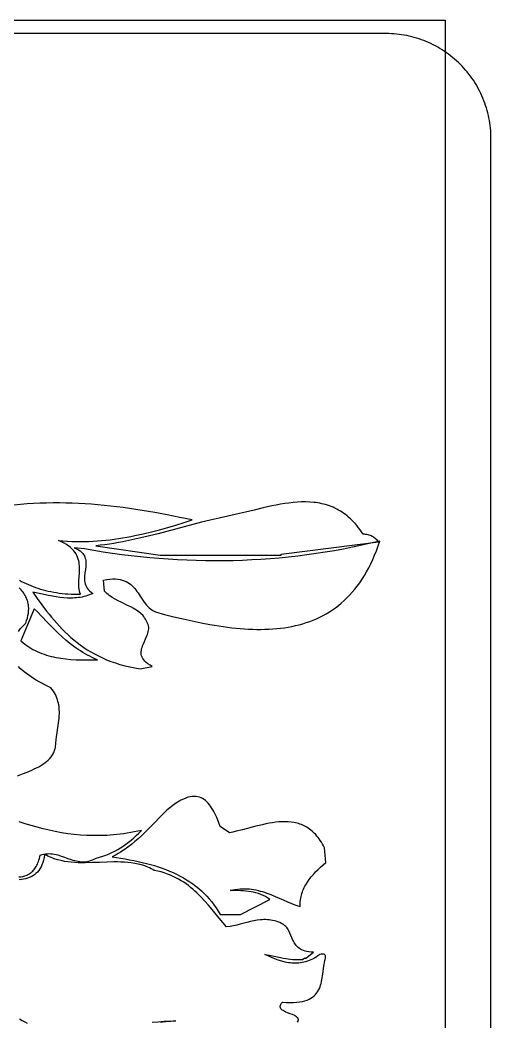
# Model space of a CAD drawing. Header units: metres. Extents: x 0 to 50, y 0 to 50.4.
# Drawn here: x 36.52 to 50, y 21.72 to 50.39 of the extents above; entities that cross this region are included whole.
import ezdxf

# ---------------------------------------------------------------- set-up
doc = ezdxf.new("R2010")
doc.units = ezdxf.units.M

msp = doc.modelspace()

# ---------------------------------------------------------------- linework, layer by layer
for points in [[(29.376283, 50.388209), (48.687332, 50.388209), (48.687332, 0.740119)], [(50, 3), (50, 47), (50, 47), (49.999076, 47.074492), (49.996313, 47.148761), (49.991723, 47.222779), (49.98532, 47.296513), (49.977116, 47.369934), (49.967123, 47.443009), (49.955354, 47.51571), (49.941823, 47.588004), (49.926542, 47.659861), (49.909523, 47.731251), (49.89078, 47.802143), (49.870324, 47.872505), (49.84817, 47.942308), (49.824329, 48.01152), (49.798814, 48.080111), (49.771639, 48.14805), (49.742815, 48.215307), (49.712355, 48.281849), (49.680273, 48.347648), (49.64658, 48.412671), (49.611291, 48.476889), (49.574416, 48.540271), (49.53597, 48.602785), (49.495965, 48.664402), (49.454413, 48.725089), (49.411328, 48.784818), (49.366721, 48.843556), (49.320606, 48.901274), (49.272996, 48.957939), (49.223903, 49.013523), (49.173341, 49.067994), (49.12132, 49.12132), (49.12132, 49.12132), (49.067994, 49.173341), (49.013523, 49.223903), (48.957939, 49.272996), (48.901274, 49.320606), (48.843556, 49.366721), (48.784818, 49.411328), (48.725089, 49.454413), (48.664402, 49.495965), (48.602785, 49.53597), (48.540271, 49.574416), (48.476889, 49.611291), (48.412671, 49.64658), (48.347648, 49.680273), (48.281849, 49.712355), (48.215307, 49.742815), (48.14805, 49.771639), (48.080111, 49.798814), (48.01152, 49.824329), (47.942308, 49.84817), (47.872505, 49.870324), (47.802143, 49.89078), (47.731251, 49.909523), (47.659861, 49.926542), (47.588004, 49.941823), (47.51571, 49.955354), (47.443009, 49.967123), (47.369934, 49.977116), (47.296513, 49.98532), (47.222779, 49.991723), (47.148761, 49.996313), (47.074492, 49.999076), (47, 50), (3, 50)], [(36.498314, 34.354909), (36.561272, 34.321721), (36.625249, 34.289805), (36.690269, 34.259186), (36.756354, 34.229887), (36.823526, 34.201932), (36.891807, 34.175346), (36.961222, 34.150151), (37.031791, 34.126372), (37.103538, 34.104034), (37.176486, 34.083159), (37.250656, 34.063772), (37.326071, 34.045897), (37.402755, 34.029558), (37.480729, 34.014778), (37.560016, 34.001582), (37.640638, 33.989994), (37.722619, 33.980037), (37.805981, 33.971736), (37.890746, 33.965115), (37.976937, 33.960197), (38.064576, 33.957006), (38.153687, 33.955567), (38.244291, 33.955903), (38.244291, 33.955903), (38.229331, 34.003202), (38.217945, 34.051248), (38.209747, 34.099969), (38.20435, 34.149298), (38.201368, 34.199163), (38.200415, 34.249497), (38.203046, 34.351287), (38.215647, 34.557415), (38.219432, 34.66064), (38.219343, 34.712049), (38.217418, 34.763229), (38.21327, 34.814111), (38.206513, 34.864625), (38.196761, 34.914702), (38.183627, 34.964272), (38.166724, 35.013266), (38.145667, 35.061613), (38.120068, 35.109245), (38.089542, 35.156092), (38.053701, 35.202083), (38.012159, 35.24715), (37.964531, 35.291223), (37.910429, 35.334232), (37.849467, 35.376108), (37.781258, 35.41678), (37.705416, 35.456181), (37.621555, 35.494239), (37.621555, 35.494239), (37.747072, 35.482578), (37.872, 35.473601), (37.99636, 35.467232), (38.120173, 35.463397), (38.243461, 35.46202), (38.366244, 35.463027), (38.488543, 35.466343), (38.610378, 35.471892), (38.731772, 35.479601), (38.852745, 35.489393), (38.973317, 35.501195), (39.09351, 35.514931), (39.213345, 35.530526), (39.332843, 35.547906), (39.452024, 35.566995), (39.570909, 35.587719), (39.689521, 35.610003), (39.807878, 35.633771), (40.043916, 35.685463), (40.279191, 35.742195), (40.513871, 35.803368), (40.748123, 35.868383), (40.982114, 35.936641), (41.216012, 36.007542), (41.449985, 36.080488), (41.449985, 36.080488), (41.092258, 36.156404), (40.733878, 36.22804), (40.374741, 36.29472), (40.194858, 36.32599), (40.014746, 36.355766), (39.834394, 36.383965), (39.653789, 36.410503), (39.472917, 36.435293), (39.291767, 36.458252), (39.110324, 36.479295), (38.928576, 36.498338), (38.74651, 36.515295), (38.564114, 36.530083), (38.381373, 36.542617), (38.198277, 36.552811), (38.014811, 36.560583), (37.830962, 36.565846), (37.646719, 36.568516), (37.462067, 36.568509), (37.276995, 36.565741), (37.091489, 36.560125), (36.905536, 36.551579), (36.719123, 36.540017), (36.532238, 36.525355), (36.344867, 36.507508)], [(38.684702, 35.340658), (40.534211, 35.072338), (43.99325, 35.072338), (43.998173, 35.098188), (46.783257, 35.456084), (46.783257, 35.456084), (46.741672, 35.500609), (46.697375, 35.541406), (46.674008, 35.560228), (46.649721, 35.577902), (46.624434, 35.594359), (46.598066, 35.609525), (46.570536, 35.62333), (46.541763, 35.635701), (46.511668, 35.646568), (46.480169, 35.655858), (46.447185, 35.663499), (46.412636, 35.669422), (46.376442, 35.673552), (46.338522, 35.67582), (46.338522, 35.67582), (46.296424, 35.739449), (46.253604, 35.800353), (46.210075, 35.858577), (46.16585, 35.914172), (46.12094, 35.967183), (46.07536, 36.017659), (46.029122, 36.065648), (45.982237, 36.111197), (45.93472, 36.154354), (45.886583, 36.195168), (45.837839, 36.233686), (45.7885, 36.269955), (45.738579, 36.304024), (45.688088, 36.33594), (45.637042, 36.365751), (45.585451, 36.393505), (45.53333, 36.419249), (45.480691, 36.443032), (45.427546, 36.464902), (45.373908, 36.484905), (45.31979, 36.503091), (45.265205, 36.519506), (45.210166, 36.534198), (45.154685, 36.547216), (45.098774, 36.558607), (45.042447, 36.568418), (44.985717, 36.576699), (44.928596, 36.583495), (44.813232, 36.592829), (44.696458, 36.596803), (44.578375, 36.595798), (44.459085, 36.590197), (44.33869, 36.580383), (44.217292, 36.566738), (44.094993, 36.549644), (43.971895, 36.529484), (43.848099, 36.506639), (43.723708, 36.481494), (43.598823, 36.454429), (43.473547, 36.425827), (43.222227, 36.365542), (42.970562, 36.303699), (42.719369, 36.243356), (42.719369, 36.243356), (42.465912, 36.19246), (42.21419, 36.136877), (41.963868, 36.077453), (41.714611, 36.015036), (41.466084, 35.95047), (41.217952, 35.884605), (40.721535, 35.752357), (40.47258, 35.687669), (40.22268, 35.625066), (39.971502, 35.565396), (39.71871, 35.509504), (39.463968, 35.458238), (39.335762, 35.434604), (39.206943, 35.412444), (39.07747, 35.391863), (38.947299, 35.372968), (38.816391, 35.355864), (38.684702, 35.340658)], [(46.819728, 35.476896), (46.819728, 35.476896), (46.559804, 35.414694), (46.299492, 35.35616), (46.038803, 35.30128), (45.777747, 35.250047), (45.516334, 35.202449), (45.254575, 35.158476), (44.99248, 35.118118), (44.730059, 35.081364), (44.467324, 35.048204), (44.204283, 35.018629), (43.940948, 34.992627), (43.677329, 34.970188), (43.413435, 34.951302), (43.149279, 34.93596), (42.88487, 34.924149), (42.620218, 34.915861), (42.355333, 34.911085), (42.090227, 34.909811), (41.824909, 34.912028), (41.55939, 34.917726), (41.29368, 34.926896), (41.02779, 34.939525), (40.761729, 34.955605), (40.495509, 34.975125), (40.229139, 34.998075), (39.962631, 35.024444), (39.695993, 35.054222), (39.429238, 35.087399), (39.162374, 35.123965), (38.895413, 35.163909), (38.628365, 35.207221), (38.36124, 35.253891), (38.07204, 35.282999), (38.07204, 35.282999), (38.135578, 35.255473), (38.190804, 35.22587), (38.238247, 35.194312), (38.278435, 35.160923), (38.311898, 35.125823), (38.339164, 35.089136), (38.360763, 35.050984), (38.377223, 35.011488), (38.389073, 34.970771), (38.396842, 34.928955), (38.401059, 34.886163), (38.402253, 34.842517), (38.400952, 34.798139), (38.397686, 34.75315), (38.387374, 34.661834), (38.375546, 34.569544), (38.366435, 34.477261), (38.364221, 34.431426), (38.364272, 34.38596), (38.367118, 34.340984), (38.373287, 34.296621), (38.383309, 34.252993), (38.397712, 34.210221), (38.417026, 34.168429), (38.441778, 34.127738), (38.472499, 34.088272), (38.509717, 34.050151), (38.55396, 34.013498), (38.605758, 33.978435), (38.605758, 33.978435), (38.553862, 33.955791), (38.501968, 33.935506), (38.450062, 33.9175), (38.398132, 33.90169), (38.346167, 33.887994), (38.294152, 33.876331), (38.242076, 33.866617), (38.189927, 33.858771), (38.137691, 33.852711), (38.085356, 33.848355), (38.032909, 33.84562), (37.980339, 33.844426), (37.874776, 33.846327), (37.768567, 33.853402), (37.661612, 33.864995), (37.553809, 33.88045), (37.44506, 33.899108), (37.335263, 33.920315), (37.112126, 33.967747), (36.883597, 34.017493), (36.883597, 34.017493), (37.012675, 33.83383), (37.144411, 33.651708), (37.280031, 33.472123), (37.349679, 33.383592), (37.420759, 33.296069), (37.493422, 33.209677), (37.567822, 33.124541), (37.644112, 33.040786), (37.722445, 32.958536), (37.802975, 32.877915), (37.885854, 32.799048), (37.971237, 32.722059), (38.059276, 32.647072), (38.150124, 32.574213), (38.243934, 32.503605), (38.34086, 32.435373), (38.441056, 32.369641), (38.544673, 32.306534), (38.651866, 32.246176), (38.762788, 32.188691), (38.877591, 32.134204), (38.996429, 32.082839), (39.119456, 32.034721), (39.246824, 31.989975), (39.378687, 31.948723), (39.515198, 31.911092), (39.656509, 31.877205), (39.802776, 31.847187), (39.954149, 31.821162), (40.305201, 31.891064), (40.305201, 31.891064), (40.238497, 31.926908), (40.180852, 31.963336), (40.131759, 32.000316), (40.090709, 32.037814), (40.057197, 32.075799), (40.030716, 32.114237), (40.010757, 32.153096), (39.996814, 32.192343), (39.98838, 32.231944), (39.984948, 32.271868), (39.986011, 32.312081), (39.991061, 32.352551), (39.999592, 32.393245), (40.011096, 32.43413), (40.025067, 32.475173), (40.040996, 32.516342), (40.076705, 32.598926), (40.114165, 32.681618), (40.149321, 32.764158), (40.164766, 32.805288), (40.178114, 32.846282), (40.188858, 32.887106), (40.196489, 32.927729), (40.200502, 32.968116), (40.200389, 33.008235), (40.195643, 33.048054), (40.185757, 33.08754), (40.170223, 33.12666), (40.148536, 33.165381), (40.148536, 33.165381), (40.13019, 33.207241), (40.10894, 33.246823), (40.084952, 33.284263), (40.058389, 33.319696), (40.029414, 33.353257), (39.998191, 33.385084), (39.964885, 33.41531), (39.929658, 33.444072), (39.892675, 33.471505), (39.8541, 33.497744), (39.814096, 33.522926), (39.772827, 33.547185), (39.68715, 33.59348), (39.59838, 33.637712), (39.416798, 33.724327), (39.326609, 33.768879), (39.238567, 33.815707), (39.153984, 33.865895), (39.113398, 33.892587), (39.074169, 33.920527), (39.036459, 33.949848), (39.000433, 33.980688), (38.966254, 34.013181), (38.934087, 34.047462), (38.902919, 34.358515), (38.902919, 34.358515), (38.998416, 34.375876), (39.087358, 34.387097), (39.170084, 34.392498), (39.246933, 34.392397), (39.318246, 34.387114), (39.384362, 34.376969), (39.445621, 34.36228), (39.502362, 34.343368), (39.554926, 34.320551), (39.603652, 34.294149), (39.648879, 34.264482), (39.690948, 34.231868), (39.730197, 34.196627), (39.766968, 34.159078), (39.801599, 34.119541), (39.834431, 34.078335), (39.865802, 34.03578), (39.896053, 33.992194), (39.954553, 33.903209), (40.012648, 33.813935), (40.073055, 33.726927), (40.104976, 33.685072), (40.138494, 33.64474), (40.173949, 33.606253), (40.21168, 33.569929), (40.252029, 33.536088), (40.295333, 33.505049), (40.341933, 33.477131), (40.392169, 33.452654), (40.392169, 33.452654), (40.657836, 33.380777), (40.921786, 33.312726), (41.183772, 33.248992), (41.443549, 33.190061), (41.700869, 33.136425), (41.955487, 33.088572), (42.081706, 33.066967), (42.207157, 33.046991), (42.331808, 33.028706), (42.45563, 33.012172), (42.578592, 32.997451), (42.700663, 32.984604), (42.821811, 32.973691), (42.942006, 32.964775), (43.061218, 32.957916), (43.179416, 32.953176), (43.296568, 32.950615), (43.412644, 32.950295), (43.527613, 32.952277), (43.641445, 32.956622), (43.754108, 32.963391), (43.865572, 32.972645), (43.975806, 32.984446), (44.084779, 32.998854), (44.19246, 33.015932), (44.298819, 33.035739), (44.403825, 33.058337), (44.507447, 33.083787), (44.609653, 33.112151), (44.710414, 33.14349), (44.809699, 33.177864), (44.907476, 33.215335), (45.003715, 33.255964), (45.098386, 33.299812), (45.191456, 33.34694), (45.282897, 33.39741), (45.372676, 33.451282), (45.460762, 33.508618), (45.547126, 33.569479), (45.631737, 33.633926), (45.714562, 33.702021), (45.795573, 33.773823), (45.874737, 33.849395), (45.952025, 33.928798), (46.027405, 34.012092), (46.100846, 34.09934), (46.172318, 34.190601), (46.24179, 34.285938), (46.309231, 34.385411), (46.374611, 34.489082), (46.437897, 34.597011), (46.499061, 34.70926), (46.55807, 34.82589), (46.614895, 34.946962), (46.669504, 35.072538), (46.721866, 35.202678), (46.771951, 35.337443), (46.819728, 35.476896)], [(36.472833, 32.89402), (36.533732, 32.971296), (36.60319, 33.050562), (36.681436, 33.131872), (36.681436, 33.131872), (36.706747, 33.20251), (36.72796, 33.272824), (36.744772, 33.342775), (36.756881, 33.412324), (36.763986, 33.481435), (36.765783, 33.550068), (36.761972, 33.618187), (36.757869, 33.652041), (36.752251, 33.685752), (36.745079, 33.719315), (36.736317, 33.752726), (36.725926, 33.78598), (36.713868, 33.819071), (36.700106, 33.851996), (36.684603, 33.884749), (36.667319, 33.917326), (36.648219, 33.949722), (36.627263, 33.981932), (36.604414, 34.013952), (36.579635, 34.045776), (36.552887, 34.077401), (36.524133, 34.10882), (36.493335, 34.14003)], [(36.926332, 33.538607), (36.541922, 32.625392), (36.541922, 32.625392), (36.596732, 32.577002), (36.652729, 32.531464), (36.709883, 32.488692), (36.768164, 32.448605), (36.827542, 32.411119), (36.887986, 32.37615), (36.949467, 32.343615), (37.011955, 32.313432), (37.075419, 32.285517), (37.139829, 32.259787), (37.205156, 32.236158), (37.271368, 32.214548), (37.338437, 32.194873), (37.406332, 32.17705), (37.475022, 32.160996), (37.544479, 32.146627), (37.614671, 32.133861), (37.685569, 32.122613), (37.829361, 32.104344), (37.975616, 32.091152), (38.12409, 32.082373), (38.274546, 32.07734), (38.42674, 32.075388), (38.580434, 32.075852), (38.735386, 32.078066), (38.735386, 32.078066), (38.660181, 32.110471), (38.586921, 32.144315), (38.515532, 32.179539), (38.44594, 32.216086), (38.378071, 32.253896), (38.311851, 32.292912), (38.247206, 32.333074), (38.184062, 32.374324), (38.122344, 32.416604), (38.06198, 32.459855), (37.945012, 32.549035), (37.832567, 32.641398), (37.724052, 32.736474), (37.618875, 32.833796), (37.516443, 32.932896), (37.416165, 33.033305), (37.317446, 33.134555), (37.122322, 33.337707), (37.024731, 33.438673), (36.926332, 33.538607)], [(36.448957, 28.756145), (36.585938, 28.812264), (36.723688, 28.867793), (36.859459, 28.924856), (36.925743, 28.954627), (36.990501, 28.985577), (37.05339, 29.017972), (37.114066, 29.052078), (37.172185, 29.08816), (37.227404, 29.126483), (37.279379, 29.167313), (37.327766, 29.210916), (37.372222, 29.257556), (37.412404, 29.307499), (37.430784, 29.333793), (37.447966, 29.361011), (37.463908, 29.389188), (37.478567, 29.418357), (37.491899, 29.448551), (37.503862, 29.479802), (37.514412, 29.512145), (37.523507, 29.545612), (37.531104, 29.580237), (37.53716, 29.616053), (37.541631, 29.653092), (37.544476, 29.691389), (37.544476, 29.691389), (37.552543, 29.789612), (37.564348, 29.888482), (37.578603, 29.98789), (37.594018, 30.087727), (37.609307, 30.187882), (37.623181, 30.288246), (37.634352, 30.388708), (37.641531, 30.48916), (37.643222, 30.539348), (37.643431, 30.589492), (37.641999, 30.639578), (37.638764, 30.689594), (37.633565, 30.739524), (37.626241, 30.789355), (37.616631, 30.839074), (37.604574, 30.888667), (37.589909, 30.93812), (37.572475, 30.98742), (37.552111, 31.036552), (37.528656, 31.085504), (37.50195, 31.13426), (37.47183, 31.182809), (37.438136, 31.231135), (37.400706, 31.279225), (37.400706, 31.279225), (37.227209, 31.365148), (37.143567, 31.40883), (37.062302, 31.453064), (36.983642, 31.497903), (36.907817, 31.5434), (36.835056, 31.589609), (36.765587, 31.636582), (36.699639, 31.684373), (36.637442, 31.733035), (36.579224, 31.782622), (36.525215, 31.833187), (36.475643, 31.884783)], [(39.151373, 26.43893), (39.151373, 26.43893), (39.279748, 26.421302), (39.406716, 26.402217), (39.532213, 26.3816), (39.656177, 26.359378), (39.778543, 26.335478), (39.899246, 26.309827), (40.018224, 26.282351), (40.135412, 26.252977), (40.250746, 26.221632), (40.364162, 26.188241), (40.475597, 26.152732), (40.584986, 26.115031), (40.692265, 26.075064), (40.797371, 26.032759), (40.900239, 25.988042), (41.000806, 25.94084), (41.099008, 25.891079), (41.19478, 25.838685), (41.288058, 25.783586), (41.37878, 25.725707), (41.46688, 25.664977), (41.552296, 25.60132), (41.634962, 25.534664), (41.714815, 25.464935), (41.791791, 25.392061), (41.865826, 25.315967), (41.936857, 25.23658), (42.004818, 25.153826), (42.069647, 25.067633), (42.131279, 24.977927), (42.189651, 24.884634), (42.244697, 24.787682), (42.825417, 24.792977), (43.668261, 25.22236), (43.668261, 25.22236), (43.605327, 25.265039), (43.54099, 25.302808), (43.47533, 25.335948), (43.408426, 25.364741), (43.340358, 25.389468), (43.271204, 25.410412), (43.201044, 25.427855), (43.129958, 25.442078), (43.058025, 25.453362), (42.985323, 25.46199), (42.911933, 25.468244), (42.837934, 25.472405), (42.763404, 25.474755), (42.688425, 25.475576), (42.53743, 25.473757), (42.53743, 25.473757), (42.60926, 25.491966), (42.679933, 25.506366), (42.749504, 25.517128), (42.818029, 25.524426), (42.885563, 25.52843), (42.95216, 25.529314), (43.017876, 25.52725), (43.082766, 25.522409), (43.146886, 25.514964), (43.210289, 25.505088), (43.273032, 25.492951), (43.33517, 25.478728), (43.396757, 25.462589), (43.457849, 25.444707), (43.518501, 25.425255), (43.578768, 25.404404), (43.698368, 25.359195), (43.817089, 25.310458), (44.053663, 25.207911), (44.172396, 25.156857), (44.292016, 25.107786), (44.412963, 25.062075), (44.474072, 25.04091), (44.535679, 25.021102), (44.535679, 25.021102), (44.535677, 25.070201), (44.537613, 25.118465), (44.541442, 25.165917), (44.547121, 25.212575), (44.554605, 25.25846), (44.56385, 25.303594), (44.574811, 25.347996), (44.587444, 25.391687), (44.601704, 25.434688), (44.617548, 25.477018), (44.634931, 25.5187), (44.653809, 25.559752), (44.674137, 25.600196), (44.695872, 25.640051), (44.743382, 25.718082), (44.795984, 25.794006), (44.853325, 25.867989), (44.915049, 25.940195), (44.980802, 26.010788), (45.05023, 26.079931), (45.122978, 26.14779), (45.198691, 26.214528), (45.277015, 26.280309), (45.234745, 26.697987), (45.234745, 26.697987), (45.205602, 26.753979), (45.175739, 26.807351), (45.145169, 26.858156), (45.113907, 26.906444), (45.081968, 26.952266), (45.049366, 26.995673), (45.016115, 27.036717), (44.982229, 27.075449), (44.947724, 27.111919), (44.912612, 27.146179), (44.876908, 27.178281), (44.840628, 27.208274), (44.803784, 27.236212), (44.766392, 27.262143), (44.728465, 27.286121), (44.690019, 27.308195), (44.651067, 27.328417), (44.611623, 27.346838), (44.571703, 27.36351), (44.53132, 27.378483), (44.490488, 27.391809), (44.449223, 27.403538), (44.407538, 27.413722), (44.365447, 27.422413), (44.280107, 27.435516), (44.193317, 27.443257), (44.105192, 27.446045), (44.015847, 27.444289), (43.925395, 27.438398), (43.833953, 27.428782), (43.741633, 27.41585), (43.648551, 27.400011), (43.554822, 27.381673), (43.46056, 27.361247), (43.270895, 27.315765), (42.89021, 27.21774), (42.701024, 27.171743), (42.607121, 27.150931), (42.513831, 27.132121), (42.251677, 27.313808), (42.251677, 27.313808), (42.200817, 27.440217), (42.148242, 27.562846), (42.093034, 27.679711), (42.064154, 27.735363), (42.034271, 27.78883), (42.003269, 27.839864), (41.971033, 27.888218), (41.937448, 27.933644), (41.9024, 27.975893), (41.865772, 28.014719), (41.827451, 28.049872), (41.787321, 28.081106), (41.745267, 28.108171), (41.701174, 28.130821), (41.654927, 28.148808), (41.60641, 28.161883), (41.55551, 28.169799), (41.50211, 28.172307), (41.446096, 28.16916), (41.387353, 28.160111), (41.325765, 28.14491), (41.261218, 28.12331), (41.193597, 28.095064), (41.122786, 28.059923), (41.048671, 28.01764), (40.971136, 27.967966), (40.890067, 27.910653), (40.805348, 27.845455), (40.716864, 27.772122), (40.716864, 27.772122), (40.623454, 27.679848), (40.532052, 27.587375), (40.353047, 27.403027), (40.175392, 27.221466), (40.085678, 27.132475), (39.994631, 27.045075), (39.901692, 26.959564), (39.806305, 26.876241), (39.707913, 26.795403), (39.605958, 26.717349), (39.499884, 26.642376), (39.389133, 26.570783), (39.33183, 26.536348), (39.273149, 26.502869), (39.21302, 26.470384), (39.151373, 26.43893)], [(36.479216, 25.86657), (36.539681, 25.872421), (36.598345, 25.882531), (36.655029, 25.897311), (36.709553, 25.917173), (36.735949, 25.929138), (36.761739, 25.942529), (36.786899, 25.957396), (36.811408, 25.973791), (36.835242, 25.991765), (36.85838, 26.011371), (36.880799, 26.032659), (36.902477, 26.055681), (36.923391, 26.080489), (36.943519, 26.107133), (36.962839, 26.135666), (36.981328, 26.166139), (36.998964, 26.198603), (37.015724, 26.233111), (37.031587, 26.269712), (37.046529, 26.30846), (37.060529, 26.349405), (37.073563, 26.392599), (37.08561, 26.438093), (37.096648, 26.48594), (37.096648, 26.48594), (37.148267, 26.503919), (37.199433, 26.517159), (37.250179, 26.526001), (37.30054, 26.530787), (37.350553, 26.53186), (37.400252, 26.529561), (37.449671, 26.524232), (37.498847, 26.516216), (37.547814, 26.505854), (37.596607, 26.493488), (37.693812, 26.464114), (37.790743, 26.430829), (37.887681, 26.39637), (37.984905, 26.363471), (38.033713, 26.348463), (38.082697, 26.334871), (38.131894, 26.323037), (38.181338, 26.313303), (38.231064, 26.306012), (38.281107, 26.301506), (38.331503, 26.300125), (38.382286, 26.302213), (38.433492, 26.308111), (38.485155, 26.318162), (38.537311, 26.332707), (38.589994, 26.352088), (38.643241, 26.376648), (38.697085, 26.406728), (38.697085, 26.406728), (38.793172, 26.430785), (38.886377, 26.45848), (38.976883, 26.489753), (39.064873, 26.524547), (39.15053, 26.562803), (39.234037, 26.604461), (39.315575, 26.649462), (39.395329, 26.697749), (39.473481, 26.749261), (39.550214, 26.80394), (39.62571, 26.861728), (39.700152, 26.922565), (39.773723, 26.986393), (39.846605, 27.053152), (39.918982, 27.122784), (39.991037, 27.19523), (39.991037, 27.19523), (39.88888, 27.172747), (39.787413, 27.152236), (39.686624, 27.133664), (39.5865, 27.116997), (39.48703, 27.1022), (39.388202, 27.089241), (39.290004, 27.078084), (39.192424, 27.068696), (39.09545, 27.061043), (38.999071, 27.05509), (38.903274, 27.050804), (38.808047, 27.048151), (38.713379, 27.047096), (38.619257, 27.047606), (38.52567, 27.049646), (38.432606, 27.053183), (38.247998, 27.06461), (38.065338, 27.081614), (37.884531, 27.103924), (37.705481, 27.131266), (37.528094, 27.16337), (37.352273, 27.199961), (37.177923, 27.240769), (37.004949, 27.285521), (36.833256, 27.333944), (36.662749, 27.385767), (36.493331, 27.440717)], [(37.222519, 26.509643), (37.222519, 26.509643), (37.209012, 26.42612), (37.19169, 26.34881), (37.170674, 26.277504), (37.146082, 26.211995), (37.118034, 26.152074), (37.086649, 26.097533), (37.052047, 26.048163), (37.014348, 26.003757), (36.973672, 25.964106), (36.930136, 25.929001), (36.883862, 25.898234), (36.834969, 25.871598), (36.783576, 25.848883), (36.729803, 25.829881), (36.673769, 25.814385), (36.615594, 25.802186), (36.555397, 25.793075), (36.493298, 25.786845)], [(44.464074, 21.71364), (44.478467, 21.740391), (44.482905, 21.752996), (44.4856, 21.765116), (44.486623, 21.776773), (44.486046, 21.787986), (44.483941, 21.798778), (44.48038, 21.80917), (44.469175, 21.828836), (44.453007, 21.847153), (44.432449, 21.86429), (44.408075, 21.880417), (44.380459, 21.895703), (44.317797, 21.924424), (44.249058, 21.951806), (44.178832, 21.979201), (44.111714, 22.00796), (44.080755, 22.023274), (44.052295, 22.039436), (44.026908, 22.056615), (44.005168, 22.07498), (43.987649, 22.0947), (43.974926, 22.115943), (43.970542, 22.127189), (43.967572, 22.13888), (43.966088, 22.151036), (43.966161, 22.163678), (43.967864, 22.176829), (43.971268, 22.190508), (43.983467, 22.219537), (44.003331, 22.250935), (44.031435, 22.284871), (44.031435, 22.284871), (44.145316, 22.276792), (44.251151, 22.273497), (44.349255, 22.2748), (44.439941, 22.280513), (44.523523, 22.290448), (44.600316, 22.304419), (44.670633, 22.322238), (44.734789, 22.343718), (44.793098, 22.368672), (44.845875, 22.396912), (44.893432, 22.428252), (44.936085, 22.462503), (44.974147, 22.499479), (45.007933, 22.538993), (45.037756, 22.580857), (45.063931, 22.624883), (45.086772, 22.670886), (45.106593, 22.718677), (45.123709, 22.768069), (45.138432, 22.818875), (45.151078, 22.870907), (45.161961, 22.923979), (45.179692, 23.032493), (45.194139, 23.142917), (45.207815, 23.253754), (45.223232, 23.363505), (45.232379, 23.417506), (45.242904, 23.470673), (45.242904, 23.470673), (45.251678, 23.50524), (45.260139, 23.542311), (45.263105, 23.560811), (45.264616, 23.578769), (45.264213, 23.595795), (45.261438, 23.6115), (45.25583, 23.625494), (45.246932, 23.637388), (45.234284, 23.646793), (45.217428, 23.653319), (45.195903, 23.656577), (45.169253, 23.656177), (45.137017, 23.65173), (45.098736, 23.642846), (45.098736, 23.642846), (45.047581, 23.606585), (44.996611, 23.573545), (44.945821, 23.54364), (44.895207, 23.516783), (44.844763, 23.492887), (44.794483, 23.471865), (44.744364, 23.45363), (44.694399, 23.438095), (44.644583, 23.425174), (44.594912, 23.41478), (44.54538, 23.406825), (44.495982, 23.401222), (44.446712, 23.397886), (44.397567, 23.396729), (44.348539, 23.397663), (44.299625, 23.400603), (44.250819, 23.405461), (44.202116, 23.41215), (44.153511, 23.420584), (44.104998, 23.430675), (44.00823, 23.455483), (43.91177, 23.485878), (43.815578, 23.521166), (43.719611, 23.56065), (43.623829, 23.603637), (43.52819, 23.649431), (43.52819, 23.649431), (43.660839, 23.623665), (43.793025, 23.595564), (43.925216, 23.567414), (44.057882, 23.541497), (44.124539, 23.53009), (44.19149, 23.520098), (44.258794, 23.511807), (44.32651, 23.505501), (44.394695, 23.501466), (44.463408, 23.499989), (44.532708, 23.501353), (44.602654, 23.505846), (44.675009, 23.551172), (44.692664, 23.532832), (44.917271, 23.710321), (44.917271, 23.710321), (44.849695, 23.714186), (44.787613, 23.721266), (44.730728, 23.73138), (44.678743, 23.74435), (44.63136, 23.759996), (44.588283, 23.778137), (44.549214, 23.798594), (44.513857, 23.821188), (44.481913, 23.845737), (44.453087, 23.872064), (44.427079, 23.899987), (44.403595, 23.929327), (44.382335, 23.959904), (44.363004, 23.991539), (44.345303, 24.024052), (44.328937, 24.057262), (44.299015, 24.125057), (44.270863, 24.193487), (44.242102, 24.261112), (44.210355, 24.326495), (44.192619, 24.357897), (44.173245, 24.388198), (44.151935, 24.41722), (44.128393, 24.444782), (44.102322, 24.470704), (44.073423, 24.494808), (44.041401, 24.516913), (44.005958, 24.53684), (44.005958, 24.53684), (43.95356, 24.560412), (43.901601, 24.580717), (43.850059, 24.597907), (43.798911, 24.612137), (43.748132, 24.62356), (43.6977, 24.632331), (43.647592, 24.638603), (43.597784, 24.64253), (43.548252, 24.644267), (43.498975, 24.643967), (43.449927, 24.641784), (43.401087, 24.637872), (43.303934, 24.625477), (43.207329, 24.608013), (43.111088, 24.586712), (43.015022, 24.562806), (42.822675, 24.512102), (42.72602, 24.487768), (42.628797, 24.465754), (42.530819, 24.447293), (42.4319, 24.433614), (42.4319, 24.433614), (42.324794, 24.557135), (42.220461, 24.681952), (42.015185, 24.931826), (41.911778, 25.055057), (41.806217, 25.175935), (41.697269, 25.293545), (41.64114, 25.350841), (41.583703, 25.406977), (41.524803, 25.46184), (41.464286, 25.515316), (41.402, 25.567291), (41.337789, 25.617651), (41.271499, 25.666282), (41.202977, 25.713069), (41.132069, 25.757898), (41.05862, 25.800656), (40.982477, 25.841228), (40.903486, 25.879501), (40.821493, 25.91536), (40.736344, 25.94869), (40.647884, 25.979379), (40.55596, 26.007312), (40.460418, 26.032375), (40.361104, 26.054453), (40.361104, 26.054453), (40.316199, 26.079229), (40.270912, 26.102325), (40.225255, 26.123794), (40.179242, 26.14369), (40.132883, 26.162069), (40.08619, 26.178984), (39.991855, 26.208638), (39.896332, 26.233087), (39.799719, 26.252764), (39.702113, 26.268102), (39.60361, 26.279536), (39.504308, 26.287498), (39.404303, 26.292422), (39.303692, 26.294743), (39.202572, 26.294892), (38.999192, 26.290412), (38.79494, 26.282452), (38.59059, 26.274479), (38.386918, 26.269961), (38.285578, 26.270082), (38.184698, 26.272368), (38.084375, 26.277251), (37.984706, 26.285166), (37.885787, 26.296546), (37.787717, 26.311824), (37.69059, 26.331435), (37.594506, 26.355811), (37.499559, 26.385387), (37.452543, 26.402259), (37.405848, 26.420595), (37.359486, 26.440446), (37.313469, 26.461869), (37.267809, 26.484916), (37.222519, 26.509643)], [(36.502728, 21.801463), (36.576256, 21.758284), (36.650473, 21.718239), (36.72536, 21.681236)], [(40.303311, 21.70589), (40.473324, 21.722452), (40.642437, 21.734805), (40.810495, 21.742235), (40.89408, 21.743882), (40.977342, 21.744031), (40.977342, 21.744031), (40.830229, 21.73284), (40.683058, 21.718183), (40.535834, 21.700496)]]:
    msp.add_lwpolyline(points)

doc.saveas('drawing.dxf')
